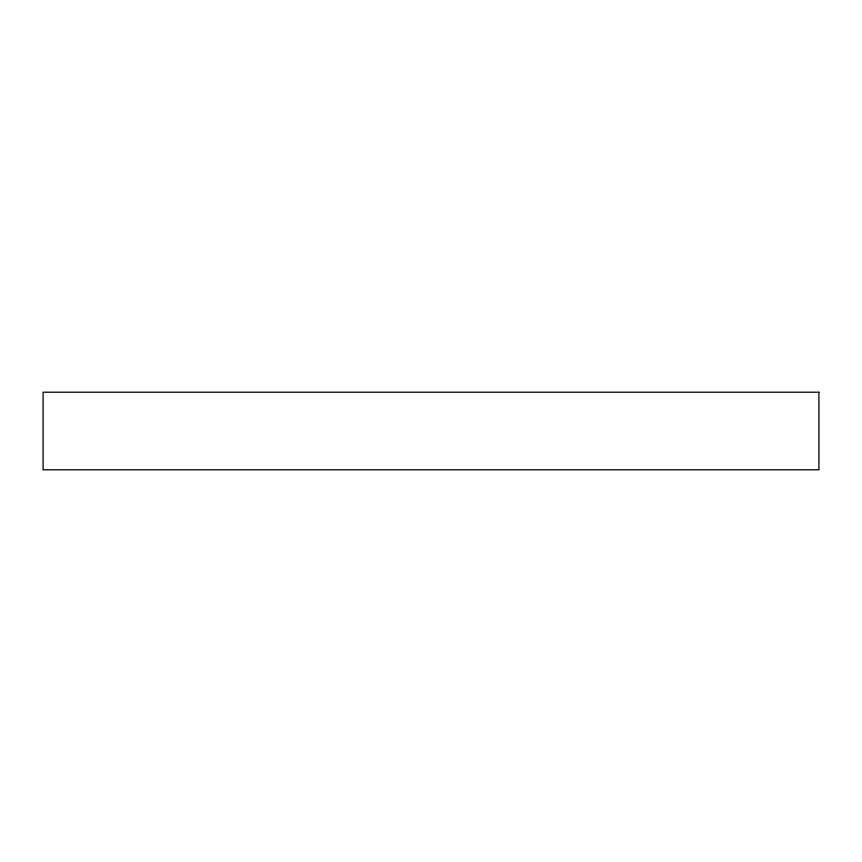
<?xml version="1.0" encoding="UTF-8"?>
<svg xmlns="http://www.w3.org/2000/svg" width="862" height="862" viewBox="0 0 862 862"><rect width="100%" height="100%" fill="white"/><g stroke="black" fill="none" stroke-linecap="round" stroke-linejoin="round"><path stroke-width="1.29" d="M818.9 392.21L43.1 392.21L43.1 469.79L818.9 469.79L818.9 392.21"/></g></svg>
